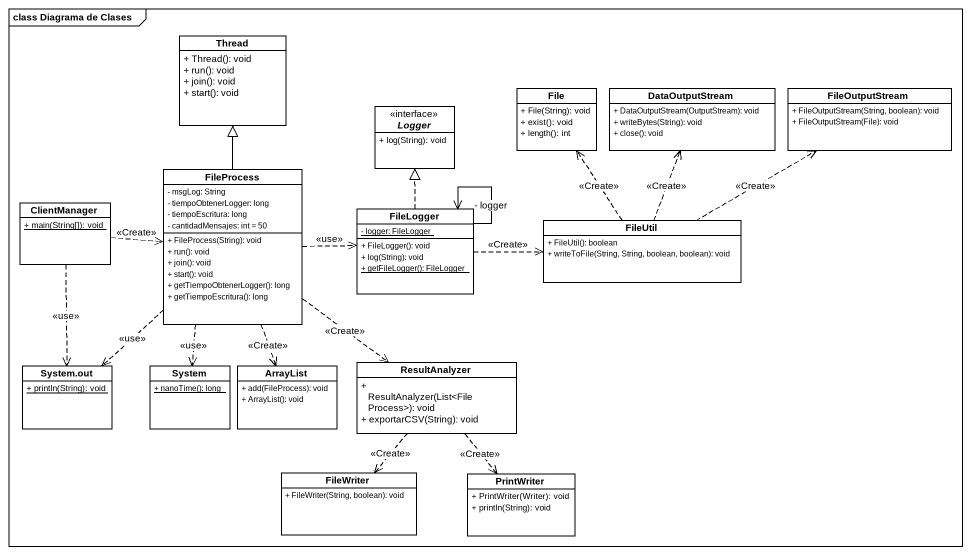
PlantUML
@startuml
mainframe class Diagrama de Clases
hide circle
hide empty members
skinparam classAttributeIconSize 0
class Thread {
  + Thread(): void
  + run(): void
  + join(): void
  + start(): void
}
interface Logger {
  + log(String): void
}
class "File" as File_ {
  + File(String): void
  + exist(): void
  + length(): int
}
class DataOutputStream {
  + DataOutputStream(OutputStream): void
  + writeBytes(String): void
  + close(): void
}
class FileOutputStream {
  + FileOutputStream(String, boolean): void
  + FileOutputStream(File): void
}
class FileProcess {
  - msgLog: String
  - tiempoObtenerLogger: long
  - tiempoEscritura: long
  - cantidadMensajes: int = 50
  + FileProcess(String): void
  + run(): void
  + join(): void
  + start(): void
  + getTiempoObtenerLogger(): long
  + getTiempoEscritura(): long
}
class ClientManager {
  {static} + main(String[]): void
}
class FileLogger {
  {static} - logger: FileLogger
  + FileLogger(): void
  + log(String): void
  {static} + getFileLogger(): FileLogger
}
class FileUtil {
  + FileUtil(): boolean
  + writeToFile(String, String, boolean, boolean): void
}
class "System.out" as System_out {
  {static} + println(String): void
}
class System {
  {static} + nanoTime(): long
}
class ArrayList {
  + add(FileProcess): void
  + ArrayList(): void
}
class ResultAnalyzer {
  + ResultAnalyzer(List<FileProcess>): void
  + exportarCSV(String): void
}
class FileWriter {
  + FileWriter(String, boolean): void
}
class PrintWriter {
  + PrintWriter(Writer): void
  + println(String): void
}
FileProcess -up-|> Thread
FileProcess .right.> FileLogger : <<use>>
FileProcess ..> System_out : <<use>>
FileProcess ..> System : <<use>>
FileProcess ..> ArrayList : <<Create>>
FileProcess ..> ResultAnalyzer : <<Create>>
ClientManager .right.> FileProcess : <<Create>>
ClientManager ..> System_out : <<use>>
FileLogger .up.|> Logger
FileLogger --> FileLogger : - logger
FileLogger .right.> FileUtil : <<Create>>
FileUtil .up.> File_ : <<Create>>
FileUtil .up.> DataOutputStream : <<Create>>
FileUtil .right.> FileOutputStream : <<Create>>
ResultAnalyzer ..> FileWriter : <<Create>>
ResultAnalyzer ..> PrintWriter : <<Create>>
@enduml
